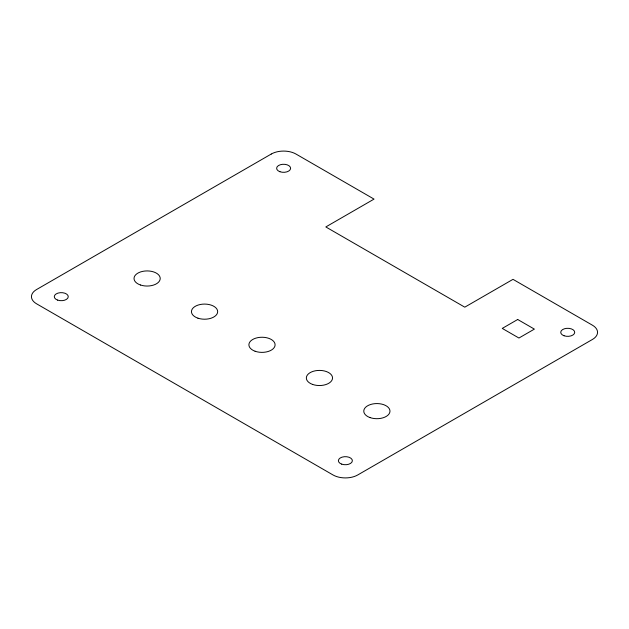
<?xml version="1.0" encoding="UTF-8"?>
<svg xmlns="http://www.w3.org/2000/svg" width="629" height="629" viewBox="0 0 629 629"><rect width="100%" height="100%" fill="white"/><g stroke="black" fill="none" stroke-linecap="round" stroke-linejoin="round"><path stroke-width="0.94" d="M271.264 154.034L36.568 289.537A17.47 10.088 0 0 0 36.568 303.799L333.032 474.966A17.47 10.088 0 0 0 357.736 474.966L592.432 339.463A17.47 10.088 0 0 0 592.432 325.201L513.005 279.339L464.784 307.172L325.822 226.943L374.035 199.102L295.968 154.034A17.47 10.088 0 0 0 271.264 154.034M517.698 319.493L502.256 328.409L518.933 338.032L534.375 329.116L517.698 319.493M369.962 417.562A13.099 7.564 0 0 0 389.972 411.382A13.099 7.564 0 0 0 370.701 404.463A13.099 7.564 0 0 0 369.962 417.562M197.931 318.172A13.099 7.564 0 0 0 217.665 311.701A13.099 7.564 0 0 0 198.096 305.065A13.099 7.564 0 0 0 197.931 318.172M140.471 285A13.099 7.564 0 0 0 160.222 278.553A13.099 7.564 0 0 0 140.668 271.901A13.099 7.564 0 0 0 140.471 285M279.936 171.725A6.99 4.033 0 0 0 290.606 168.43A6.99 4.033 0 0 0 280.314 164.743A6.99 4.033 0 0 0 279.936 171.725M564.048 335.76A6.99 4.033 0 0 0 574.709 332.458A6.99 4.033 0 0 0 564.425 328.77A6.99 4.033 0 0 0 564.048 335.76M341.696 464.131A6.99 4.033 0 0 0 352.366 460.829A6.99 4.033 0 0 0 342.082 457.141A6.99 4.033 0 0 0 341.696 464.131M312.613 384.429A13.099 7.564 0 0 0 332.537 378.163A13.099 7.564 0 0 0 313.171 371.33A13.099 7.564 0 0 0 312.613 384.429M57.593 300.096A6.99 4.033 0 0 0 68.254 296.794A6.99 4.033 0 0 0 57.97 293.114A6.99 4.033 0 0 0 57.593 300.096M255.099 351.241A13.099 7.564 0 0 0 275.093 345.046A13.099 7.564 0 0 0 255.806 338.143A13.099 7.564 0 0 0 255.099 351.241"/></g></svg>
